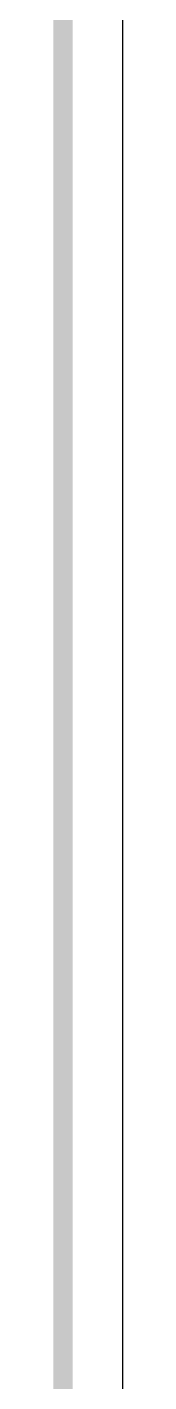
# Model space of a CAD drawing. Header units: inches. Extents: x -7 to 348, y -14 to 159.
# Drawn here: x -6.9 to -6.45, y 20.15 to 28.95 of the extents above; entities that cross this region are included whole.
import ezdxf

# ---------------------------------------------------------------- set-up
doc = ezdxf.new("R2010")
doc.units = ezdxf.units.IN
for name, color, linetype in [('Board Outline', 216, 'Continuous'), ('Bottom Layer', 5, 'Continuous'), ('Top Layer', 1, 'Continuous')]:
    doc.layers.add(name, color=color, linetype=linetype)

msp = doc.modelspace()

# ---------------------------------------------------------------- linework, layer by layer
at = {"layer": 'Board Outline'}
msp.add_lwpolyline([(-6.839, -1.45, 0.127, 0.127, 0), (-6.839, 82.4, 0.127, 0.127, 0)], format="xyseb", dxfattribs=at)
msp.add_lwpolyline([(-6.839, -1.45, 0.127, 0.127, 0), (-6.839, 82.4, 0.127, 0.127, 0)], format="xyseb", dxfattribs=at)
msp.add_lwpolyline([(-6.839, -1.45, 0.127, 0.127, 0), (-6.839, 82.4, 0.127, 0.127, 0)], format="xyseb", dxfattribs=at)
msp.add_lwpolyline([(-6.839, -1.45, 0.127, 0.127, 0), (-6.839, 82.4, 0.127, 0.127, 0)], format="xyseb", dxfattribs=at)
at = {"layer": 'Bottom Layer'}
msp.add_line((-6.4506, -1.45), (-6.4506, 35.1726), dxfattribs=at)
at = {"layer": 'Top Layer'}
msp.add_line((-6.4506, -1.45), (-6.4506, 35.1726), dxfattribs=at)

doc.saveas('drawing.dxf')
